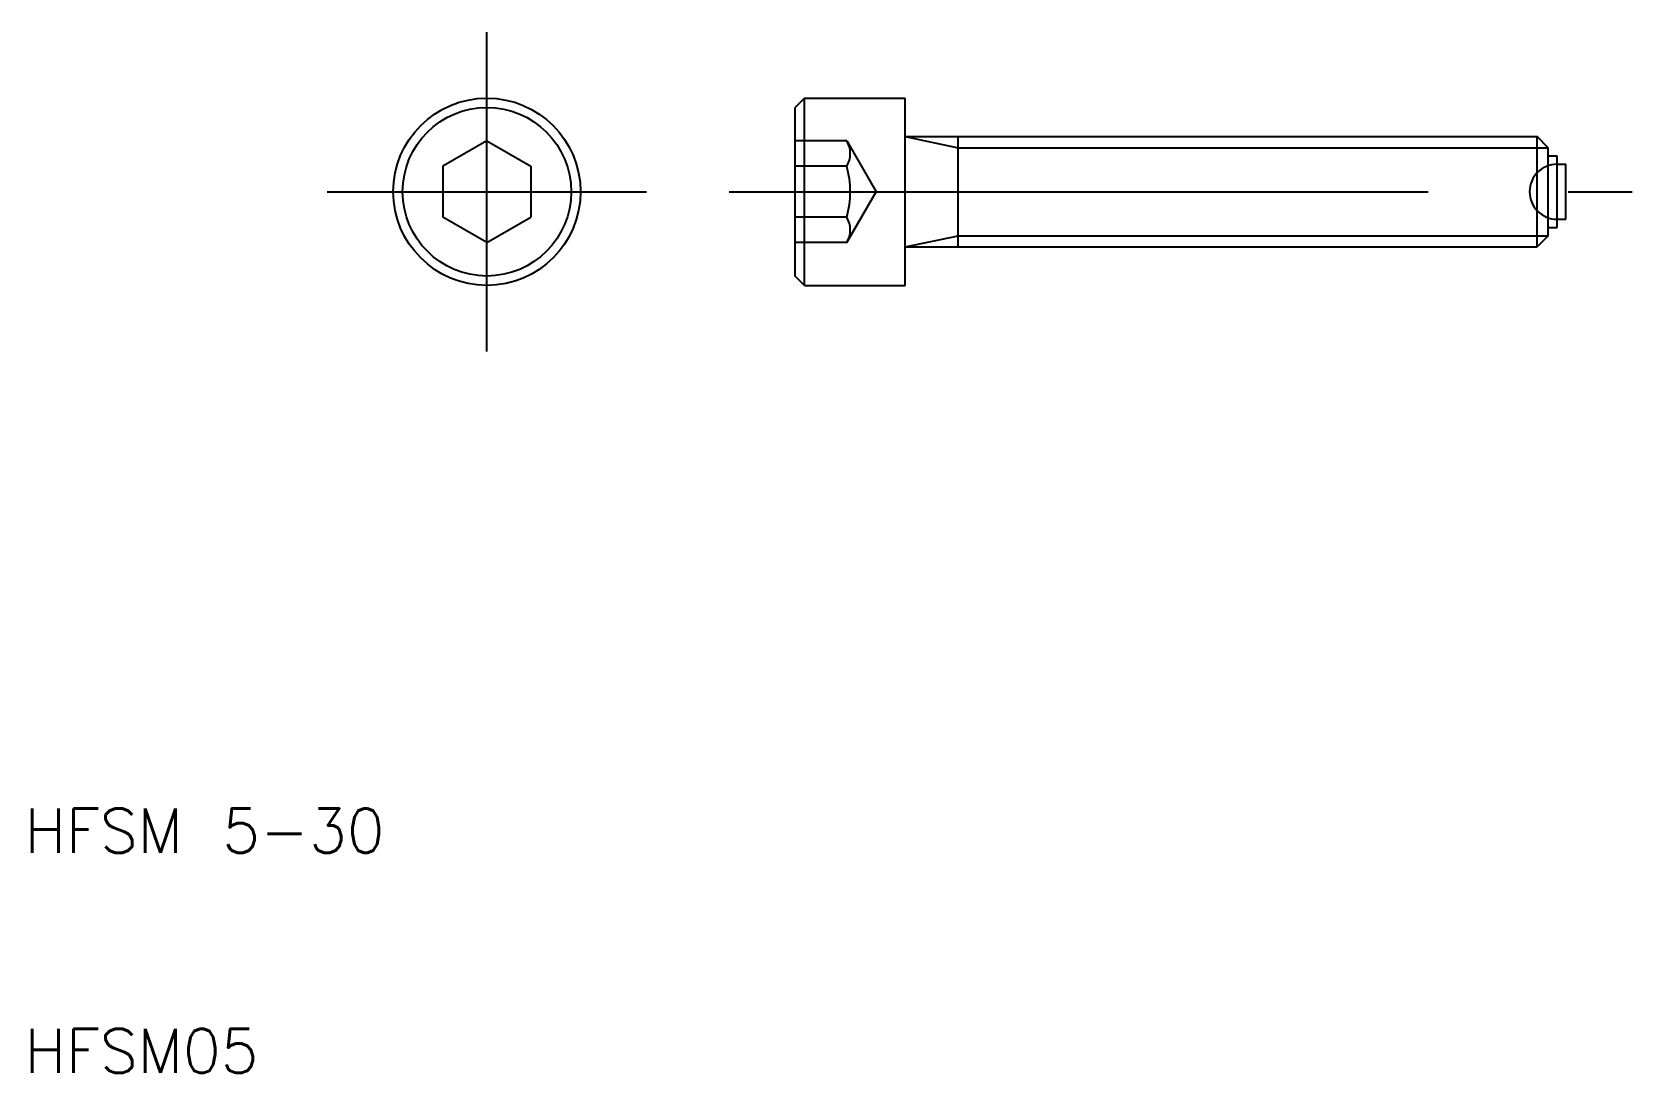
# Model space of a CAD drawing. Extents: x 10.3 to 83, y 10 to 57.2.
import ezdxf

# ---------------------------------------------------------------- set-up
doc = ezdxf.new("R2010")
doc.units = 0
doc.linetypes.add('CENTER', pattern=[50.8, 31.75, -6.35, 6.35, -6.35])
doc.linetypes.add('DASHED', pattern=[19.05, 12.7, -6.35])
doc.layers.get('0').update_dxf_attribs({"linetype": 'CONTINUOUS'})
doc.layers.add('CENTER', color=1, linetype='CENTER')
doc.styles.get("Standard").update_dxf_attribs({"font": 'txt.shx'})

msp = doc.modelspace()

# ---------------------------------------------------------------- linework, layer by layer
for p, q in [((45.425, 54.25), (45, 53.825)), ((45, 46.175), (45, 53.825)), ((45.425, 54.25), (50, 54.25)), ((45.425, 45.75), (45.425, 54.25)), ((50, 52.5), (50, 54.25)), ((50, 47.5), (50, 52.5)), ((50, 52.5), (78.7, 52.5)), ((52.4, 47.5), (52.4, 52.5)), ((79.2, 52), (78.7, 52.5)), ((78.7, 47.5), (78.7, 52.5)), ((31, 52.309), (29, 51.155)), ((31, 52.309), (33, 51.155)), ((79.2, 51.625), (79.2, 52)), ((79.2, 51.625), (79.6, 51.625)), ((79.2, 48.375), (79.2, 51.625)), ((79.6, 51.25), (79.6, 51.625)), ((29, 51.155), (29, 48.845)), ((33, 51.155), (33, 48.845)), ((79.6, 51.25), (80, 51.25)), ((79.6, 48.75), (79.6, 51.25)), ((80, 48.75), (80, 51.25)), ((31, 47.691), (29, 48.845)), ((31, 47.691), (33, 48.845)), ((79.6, 48.375), (79.6, 48.75)), ((79.6, 48.75), (80, 48.75)), ((79.2, 48), (78.7, 47.5)), ((79.2, 48), (79.2, 48.375)), ((79.2, 48.375), (79.6, 48.375)), ((50, 45.75), (50, 47.5)), ((50, 47.5), (78.7, 47.5)), ((45.425, 45.75), (45, 46.175)), ((45.425, 45.75), (50, 45.75))]:
    msp.add_line(p, q)
at = {"color": 3}
for p, q in [((50, 52.5), (52.4, 52)), ((52.4, 52), (79.2, 52)), ((50, 47.5), (52.4, 48)), ((52.4, 48), (79.2, 48))]:
    msp.add_line(p, q, dxfattribs=at)
at = {"color": 3, "linetype": 'DASHED'}
for p, q in [((47.345, 52.309), (45, 52.309)), ((47.345, 52.309), (48.679, 50)), ((47.345, 51.155), (45, 51.155)), ((47.345, 47.691), (48.679, 50)), ((47.345, 48.845), (45, 48.845)), ((47.345, 47.691), (45, 47.691))]:
    msp.add_line(p, q, dxfattribs=at)
for radius in [4.25, 3.825]:
    msp.add_circle((31, 50), radius)
for centre, radius, start, end in [((46.345, 51.732), 1.155, 330, 30), ((43.113, 50), 4.387, 344.73852, 15.26148), ((79.6, 50), 1.25, 90, 270), ((46.345, 48.268), 1.155, 330, 30)]:
    msp.add_arc(centre, radius, start, end, dxfattribs=at)
at = {"layer": 'CENTER'}
for p, q in [((31, 42.75), (31, 57.25)), ((23.75, 50), (38.25, 50)), ((42, 50), (83, 50))]:
    msp.add_line(p, q, dxfattribs=at)

# ---------------------------------------------------------------- texts
for s, p in [('HFSM 5-30', (10, 20)), ('HFSM05', (10, 10))]:
    msp.add_text(s, height=2).set_placement(p)

doc.saveas('drawing.dxf')
